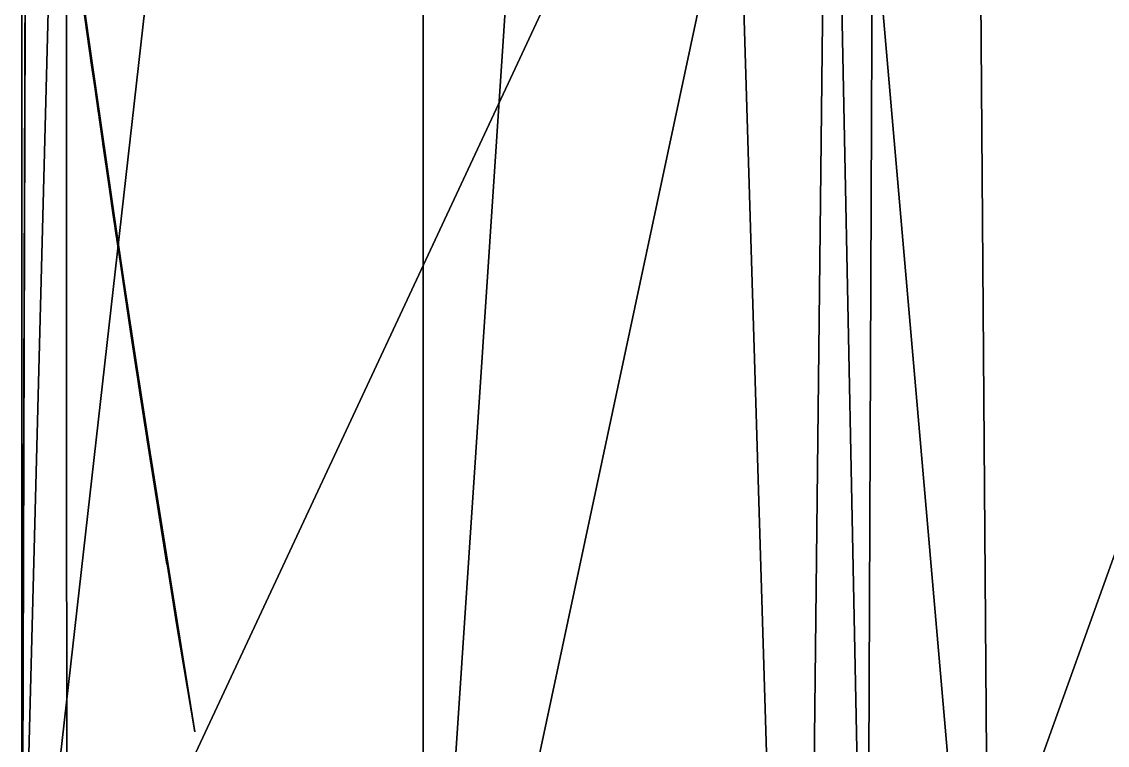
# Model space of a CAD drawing. Header units: millimetres. Extents: x 0 to 70, y 0 to 50.
# Drawn here: x 68.1673 to 68.4091, y 37.8486 to 38.0097 of the extents above; entities that cross this region are included whole.
import ezdxf

# ---------------------------------------------------------------- set-up
doc = ezdxf.new("R2010")
doc.units = ezdxf.units.MM
doc.layers.add('Lavandini', color=7, linetype='Continuous', true_color=0xc2ced6)

msp = doc.modelspace()

# ---------------------------------------------------------------- meshes
at = {"layer": 'Lavandini'}
mesh = msp.add_polyface(dxfattribs=at)
corners = [(68.16732, 37.77021, 16.21532), (68.25672, 37.73733, 16.81295), (68.25672, 38.56073, 16.81295), (68.16977, 38.56073, 16.23166), (68.16732, 38.17373, 13.12458), (68.16732, 37.78673, 13.1544), (68.16732, 37.78673, 13.36692), (68.16732, 38.56073, 13.44398), (68.16732, 37.78673, 13.41753), (68.16732, 37.7891, 13.42325), (68.16732, 37.80747, 13.44161), (68.16732, 37.81318, 13.44398), (68.16732, 37.80753, 13.44963), (68.16732, 38.56073, 14.18873), (68.16732, 37.81318, 14.18873), (68.16732, 38.56073, 16.19879), (68.16732, 37.80747, 14.19109), (68.16732, 37.7891, 14.20946), (68.16732, 37.78673, 14.21517), (68.16732, 37.78673, 14.29306), (68.16732, 37.78673, 16.19879), (68.16732, 37.78437, 14.16799), (68.16732, 37.766, 14.18636), (68.16732, 37.78437, 13.46471), (68.16732, 37.766, 13.44635), (68.16732, 37.78673, 13.47043), (68.1811, 37.78673, 13.47043), (68.1811, 37.78673, 14.16228), (68.16732, 37.78673, 14.16228), (68.22244, 37.78673, 13.47043), (68.22244, 37.78673, 14.16228), (68.23622, 37.78673, 13.47043), (68.23622, 37.78673, 14.16228), (68.17719, 38.16595, 13.11678), (68.17737, 37.78544, 13.14496), (68.16732, 38.56073, 12.93667), (68.17701, 38.54645, 12.9305), (68.16732, 37.76029, 14.18873), (68.1811, 37.78437, 14.16799), (68.1811, 37.78437, 13.46471), (68.22244, 37.78437, 14.16799), (68.22244, 37.78437, 13.46471), (68.23622, 37.78437, 14.16799)]
mesh.append_faces([[corners[k] for k in face] for face in [(12, 11, 10)]])
mesh.append_faces([[corners[k] for k in face] for face in [(7, 10, 11)]], dxfattribs={"vtx0": -1})
mesh.append_faces([[corners[k] for k in face] for face in [(7, 4, 6), (7, 6, 9), (14, 17, 19), (15, 14, 19)]], dxfattribs={"vtx0": -1, "vtx1": -1, "vtx2": -1})
mesh.append_faces([[corners[k] for k in face] for face in [(0, 1, 2), (7, 9, 10)]], dxfattribs={"vtx0": -1, "vtx2": -1})
mesh.append_faces([[corners[k] for k in face] for face in [(3, 0, 2), (14, 13, 12), (20, 15, 19)]], dxfattribs={"vtx1": -1})
mesh.append_faces([[corners[k] for k in face] for face in [(13, 7, 12)]], dxfattribs={"vtx1": -1, "vtx2": -1})
mesh.append_faces([[corners[k] for k in face] for face in [(4, 5, 6), (6, 8, 9), (7, 11, 12), (15, 13, 14), (14, 16, 17), (17, 18, 19), (17, 16, 21), (21, 22, 17), (23, 10, 9), (9, 24, 23), (25, 26, 27), (27, 28, 25), (26, 29, 30), (30, 27, 26), (29, 31, 32), (32, 30, 29), (5, 4, 33), (33, 34, 5), (4, 35, 36), (36, 33, 4), (37, 18, 17), (14, 28, 21), (21, 16, 14), (24, 9, 8), (28, 27, 38), (38, 21, 28), (23, 39, 26), (26, 25, 23), (27, 30, 40), (40, 38, 27), (39, 41, 29), (29, 26, 39), (42, 40, 30), (31, 29, 41), (23, 25, 12), (12, 10, 23), (12, 25, 28), (28, 14, 12), (20, 0, 3), (3, 15, 20)]], dxfattribs={"vtx2": -1})
mesh = msp.add_polyface(dxfattribs=at)
corners = [(68.17737, 37.78544, 13.14496), (68.17719, 38.16595, 13.11678), (68.34717, 38.14931, 12.91659), (68.34257, 37.73733, 12.90022), (68.25935, 37.73733, 13.02139), (68.383, 37.73733, 17.01545), (68.37679, 38.56073, 16.99375), (68.3114, 38.56073, 16.9892), (68.33652, 37.73733, 17.00635), (68.25672, 37.73733, 16.81295), (68.33652, 37.73733, 17.00635), (68.3114, 38.56073, 16.9892), (68.3114, 38.56073, 16.9892), (68.25672, 38.56073, 16.81295), (68.64975, 37.73733, 17.02275), (68.66353, 37.73733, 16.99935), (68.66353, 38.55382, 16.97401), (68.64975, 38.56073, 16.9974), (68.67731, 37.73733, 17.01259), (68.67731, 38.56073, 16.98724), (68.23622, 37.73733, 14.18873), (68.23622, 37.76029, 14.18873), (68.23622, 37.766, 14.18636), (68.23622, 37.78437, 14.16799), (68.23622, 37.73733, 14.16675), (68.65092, 38.56073, 12.80134), (68.65092, 37.73733, 12.80134), (68.35548, 37.73733, 12.89074), (68.35722, 38.14903, 12.90691), (68.23477, 38.56073, 12.90691), (68.22757, 38.54781, 12.91679), (68.17701, 38.54645, 12.9305), (68.22244, 37.766, 14.18636), (68.22244, 37.78673, 14.16228), (68.23622, 37.78673, 14.16228), (68.22244, 37.78437, 13.46471), (68.23622, 37.78437, 13.46471), (68.23622, 37.78673, 13.47043), (68.22244, 37.76029, 13.44398), (68.23622, 37.76029, 13.44398), (68.23622, 37.766, 13.44635), (68.23622, 37.73733, 13.47179), (68.23622, 37.73733, 13.44398), (68.66353, 37.73733, 12.81741), (68.66353, 38.56073, 12.81741), (68.67613, 37.76346, 12.78212), (68.67613, 37.73733, 12.78212), (68.67613, 37.81775, 12.78212), (68.67613, 37.85489, 12.78212), (68.67613, 37.90996, 12.78212), (68.67613, 37.94673, 12.78212), (68.67613, 38.07726, 12.78212), (68.67613, 38.1102, 12.78212), (68.67613, 38.23399, 12.78212), (68.67613, 38.27423, 12.78212), (68.67613, 38.3672, 12.78212), (68.67613, 38.42092, 12.78212), (68.67613, 38.56073, 12.78212), (68.87139, 37.73733, 12.72685)]
mesh.append_faces([[corners[k] for k in face] for face in [(25, 28, 29), (57, 43, 44)]], dxfattribs={"vtx0": -1})
mesh.append_faces([[corners[k] for k in face] for face in [(0, 2, 4), (36, 39, 41)]], dxfattribs={"vtx0": -1, "vtx1": -1, "vtx2": -1})
mesh.append_faces([[corners[k] for k in face] for face in [(20, 22, 23), (25, 27, 28), (34, 41, 24)]], dxfattribs={"vtx0": -1, "vtx2": -1})
mesh.append_faces([[corners[k] for k in face] for face in [(24, 20, 23), (23, 34, 24), (37, 36, 41)]], dxfattribs={"vtx1": -1})
mesh.append_faces([[corners[k] for k in face] for face in [(47, 45, 43), (48, 47, 43), (49, 48, 43), (50, 49, 43), (51, 50, 43), (52, 51, 43), (53, 52, 43), (54, 53, 43), (55, 54, 43), (56, 55, 43), (57, 56, 43)]], dxfattribs={"vtx1": -1, "vtx2": -1})
mesh.append_faces([[corners[k] for k in face] for face in [(0, 1, 2), (2, 3, 4), (5, 6, 7), (7, 8, 5), (9, 10, 11), (12, 13, 9), (14, 15, 16), (16, 17, 14), (18, 19, 16), (16, 15, 18), (14, 17, 6), (6, 5, 14), (20, 21, 22), (25, 26, 27), (28, 2, 30), (30, 29, 28), (31, 30, 2), (2, 1, 31), (27, 3, 2), (2, 28, 27), (32, 22, 21), (33, 34, 23), (35, 36, 37), (38, 39, 40), (34, 37, 41), (36, 40, 39), (39, 42, 41), (43, 26, 25), (25, 44, 43), (45, 46, 43), (58, 46, 45)]], dxfattribs={"vtx2": -1})
mesh = msp.add_polyface(dxfattribs=at)
corners = [(68.17646, 38.04679, 15.65613), (68.17771, 38.03766, 15.65527), (68.17771, 38.03766, 15.65527), (68.17646, 38.04679, 15.65613), (68.17532, 38.05516, 15.65868), (68.17532, 38.05516, 15.65868), (68.17638, 38.04741, 15.74954), (68.17526, 38.05556, 15.74698), (68.17526, 38.05556, 15.74698), (68.17638, 38.04741, 15.74954), (68.17758, 38.03857, 15.75038), (68.17758, 38.03857, 15.75038), (68.1778, 38.03698, 15.75654), (68.17665, 38.04538, 15.7559), (68.17665, 38.04538, 15.7559), (68.17555, 38.05348, 15.75398), (68.17555, 38.05348, 15.75398), (68.17451, 38.06113, 15.75083), (68.17659, 38.04582, 15.6495), (68.17549, 38.05387, 15.65136), (68.17549, 38.05387, 15.65136), (68.17659, 38.04582, 15.6495), (68.17777, 38.0372, 15.64889), (68.17777, 38.0372, 15.64889), (68.1778, 38.03698, 15.75654), (68.17239, 38.07675, 15.83941), (68.17239, 38.07675, 15.83941), (68.18524, 37.9837, 15.83933), (68.18108, 38.01305, 15.81545), (68.18108, 38.01305, 15.81545), (68.1687, 38.10463, 15.81552)]
mesh.append_faces([[corners[k] for k in face] for face in [(2, 23, 21), (3, 21, 20), (9, 16, 13), (11, 13, 12), (18, 1, 0), (19, 0, 4), (15, 7, 6), (14, 6, 10)]], dxfattribs={"vtx0": -1, "vtx2": -1})
mesh.append_faces([[corners[k] for k in face] for face in [(3, 2, 21), (5, 3, 20), (9, 8, 16), (11, 9, 13), (18, 22, 1), (19, 18, 0), (14, 15, 6), (24, 14, 10)]], dxfattribs={"vtx1": -1, "vtx2": -1})
mesh.append_faces([[corners[k] for k in face] for face in [(0, 1, 2), (2, 3, 0), (4, 0, 3), (3, 5, 4), (6, 7, 8), (8, 9, 6), (10, 6, 9), (9, 11, 10), (12, 13, 14), (15, 14, 13), (13, 16, 15), (17, 15, 16), (18, 19, 20), (20, 21, 18), (22, 18, 21), (25, 26, 27), (28, 29, 30)]], dxfattribs={"vtx2": -1})
mesh = msp.add_polyface(dxfattribs=at)
corners = [(68.17999, 38.02088, 15.65811), (68.18104, 38.01335, 15.66181), (68.18104, 38.01335, 15.66181), (68.17999, 38.02088, 15.65811), (68.17889, 38.02896, 15.65596), (68.18091, 38.01428, 15.74425), (68.17989, 38.02165, 15.74765), (68.17989, 38.02165, 15.74765), (68.18091, 38.01428, 15.74425), (68.18173, 38.00836, 15.7398), (68.18071, 38.01573, 15.75228), (68.18158, 38.00942, 15.74903), (68.18158, 38.00942, 15.74903), (68.18071, 38.01573, 15.75228), (68.17978, 38.02245, 15.75463), (68.17978, 38.02245, 15.75463), (68.17891, 38.02879, 15.64944), (68.17998, 38.02095, 15.6511), (68.17998, 38.02095, 15.6511), (68.18099, 38.01366, 15.65388), (68.18099, 38.01366, 15.65388), (68.18193, 38.00692, 15.65778), (68.18188, 38.00729, 15.66641), (68.18193, 38.00692, 15.65778), (68.17889, 38.02896, 15.65596), (68.18173, 38.00836, 15.7398), (68.18524, 37.9837, 15.83933), (68.18524, 37.9837, 15.83933), (68.17239, 38.07675, 15.83941), (68.18753, 37.96796, 15.85592), (68.17438, 38.06203, 15.856), (68.17818, 38.03415, 15.87988), (68.17818, 38.03415, 15.87988), (68.17438, 38.06203, 15.856), (68.18753, 37.96796, 15.85592)]
mesh.append_faces([[corners[k] for k in face] for face in [(2, 23, 20), (3, 20, 17), (7, 15, 13), (8, 13, 12), (19, 1, 0), (18, 0, 4), (10, 6, 5)]], dxfattribs={"vtx0": -1, "vtx2": -1})
mesh.append_faces([[corners[k] for k in face] for face in [(3, 2, 20), (24, 3, 17), (8, 7, 13), (25, 8, 12), (19, 21, 1), (18, 19, 0), (10, 14, 6), (11, 10, 5)]], dxfattribs={"vtx1": -1, "vtx2": -1})
mesh.append_faces([[corners[k] for k in face] for face in [(0, 1, 2), (2, 3, 0), (4, 0, 3), (5, 6, 7), (7, 8, 5), (9, 5, 8), (10, 11, 12), (12, 13, 10), (14, 10, 13), (13, 15, 14), (16, 17, 18), (19, 18, 17), (17, 20, 19), (21, 19, 20), (22, 2, 1), (26, 27, 28), (29, 30, 31), (32, 33, 34)]], dxfattribs={"vtx2": -1})
mesh = msp.add_polyface(dxfattribs=at)
corners = [(68.17999, 38.02088, 15.65811), (68.17889, 38.02896, 15.65596), (68.17889, 38.02896, 15.65596), (68.17771, 38.03766, 15.65527), (68.17771, 38.03766, 15.65527), (68.17879, 38.02971, 15.7497), (68.17758, 38.03857, 15.75038), (68.17758, 38.03857, 15.75038), (68.17879, 38.02971, 15.7497), (68.17989, 38.02165, 15.74765), (68.17989, 38.02165, 15.74765), (68.17881, 38.02954, 15.75606), (68.17978, 38.02245, 15.75463), (68.17978, 38.02245, 15.75463), (68.17881, 38.02954, 15.75606), (68.1778, 38.03698, 15.75654), (68.1778, 38.03698, 15.75654), (68.17665, 38.04538, 15.7559), (68.17659, 38.04582, 15.6495), (68.17777, 38.0372, 15.64889), (68.17777, 38.0372, 15.64889), (68.17891, 38.02879, 15.64944), (68.17891, 38.02879, 15.64944), (68.17998, 38.02095, 15.6511), (68.17998, 38.02095, 15.6511), (68.17438, 38.06203, 15.856), (68.17438, 38.06203, 15.856), (68.18753, 37.96796, 15.85592), (68.17239, 38.07675, 15.83941), (68.18524, 37.9837, 15.83933), (68.18108, 38.01305, 15.81545), (68.18108, 38.01305, 15.81545), (68.18524, 37.9837, 15.83933), (68.17239, 38.07675, 15.83941)]
mesh.append_faces([[corners[k] for k in face] for face in [(1, 24, 22), (4, 22, 19), (7, 16, 14), (8, 14, 13), (21, 2, 3), (11, 6, 5), (12, 5, 9)]], dxfattribs={"vtx0": -1, "vtx2": -1})
mesh.append_faces([[corners[k] for k in face] for face in [(4, 1, 22), (8, 7, 14), (10, 8, 13), (21, 23, 2), (20, 21, 3), (11, 15, 6), (12, 11, 5)]], dxfattribs={"vtx1": -1, "vtx2": -1})
mesh.append_faces([[corners[k] for k in face] for face in [(0, 1, 2), (3, 2, 1), (1, 4, 3), (5, 6, 7), (7, 8, 5), (9, 5, 8), (8, 10, 9), (11, 12, 13), (13, 14, 11), (15, 11, 14), (14, 16, 15), (17, 15, 16), (18, 19, 20), (21, 20, 19), (19, 22, 21), (23, 21, 22), (25, 26, 27), (28, 29, 30), (31, 32, 33)]], dxfattribs={"vtx2": -1})
mesh = msp.add_polyface(dxfattribs=at)
corners = [(68.18091, 38.01428, 15.74425), (68.18173, 38.00836, 15.7398), (68.18173, 38.00836, 15.7398), (68.18251, 38.00286, 15.73413), (68.18251, 38.00286, 15.73413), (68.18321, 37.99787, 15.72714), (68.18321, 37.99787, 15.72714), (68.1824, 38.0036, 15.7449), (68.18315, 37.99832, 15.73992), (68.18315, 37.99832, 15.73992), (68.1824, 38.0036, 15.7449), (68.18158, 38.00942, 15.74903), (68.18158, 38.00942, 15.74903), (68.18099, 38.01366, 15.65388), (68.18193, 38.00692, 15.65778), (68.18193, 38.00692, 15.65778), (68.1829, 38.00004, 15.66348), (68.1829, 38.00004, 15.66348), (68.1826, 38.00219, 15.67206), (68.18321, 37.99788, 15.67891), (68.18321, 37.99788, 15.67891), (68.1826, 38.00219, 15.67206), (68.18188, 38.00729, 15.66641), (68.18188, 38.00729, 15.66641), (68.18104, 38.01335, 15.66181), (68.18373, 37.99424, 15.67044), (68.18104, 38.01335, 15.66181), (68.18091, 38.01428, 15.74425), (68.17818, 38.03415, 15.87988), (68.17818, 38.03415, 15.87988), (68.19196, 37.93824, 15.8798), (68.18753, 37.96796, 15.85592), (68.18753, 37.96796, 15.85592), (68.17438, 38.06203, 15.856)]
mesh.append_faces([[corners[k] for k in face] for face in [(21, 25, 17), (23, 17, 14), (1, 12, 10), (1, 10, 9), (16, 18, 22), (15, 22, 24), (11, 27, 2), (8, 2, 3)]], dxfattribs={"vtx0": -1, "vtx2": -1})
mesh.append_faces([[corners[k] for k in face] for face in [(23, 21, 17), (26, 23, 14), (4, 1, 9), (15, 16, 22), (7, 11, 2), (8, 7, 2)]], dxfattribs={"vtx1": -1, "vtx2": -1})
mesh.append_faces([[corners[k] for k in face] for face in [(0, 1, 2), (3, 2, 1), (1, 4, 3), (5, 3, 4), (4, 6, 5), (7, 8, 9), (9, 10, 7), (11, 7, 10), (10, 12, 11), (13, 14, 15), (16, 15, 14), (14, 17, 16), (18, 19, 20), (20, 21, 18), (22, 18, 21), (21, 23, 22), (24, 22, 23), (28, 29, 30), (31, 32, 33)]], dxfattribs={"vtx2": -1})
mesh = msp.add_polyface(dxfattribs=at)
corners = [(68.18744, 37.96855, 15.72295), (68.18733, 37.96933, 15.72616), (68.18733, 37.96933, 15.72616), (68.18729, 37.96958, 15.72962), (68.18729, 37.96958, 15.72962), (68.18739, 37.96894, 15.73511), (68.18739, 37.96894, 15.73511), (68.1867, 37.97365, 15.74286), (68.18737, 37.96903, 15.74837), (68.18737, 37.96903, 15.74837), (68.1867, 37.97365, 15.74286), (68.18751, 37.96807, 15.70971), (68.1868, 37.97295, 15.71354), (68.1868, 37.97295, 15.71354), (68.18751, 37.96807, 15.70971), (68.18702, 37.97142, 15.66763), (68.18753, 37.96794, 15.66287), (68.18753, 37.96794, 15.66287), (68.18702, 37.97142, 15.66763), (68.18669, 37.97372, 15.67293), (68.18768, 37.96694, 15.65286), (68.18669, 37.97368, 15.65778), (68.18669, 37.97368, 15.65778), (68.18768, 37.96694, 15.65286), (68.18814, 37.9638, 15.74402), (68.18627, 37.9766, 15.73631), (68.18767, 37.96701, 15.73989), (68.18612, 37.97764, 15.72895), (68.18618, 37.9772, 15.72298), (68.1864, 37.97571, 15.71786), (68.18765, 37.96718, 15.71995), (68.18767, 37.96701, 15.73989), (68.18627, 37.9766, 15.73631), (68.18612, 37.97764, 15.72895), (68.18744, 37.96855, 15.72295), (68.18618, 37.9772, 15.72298), (68.18764, 37.96718, 15.71995), (68.1864, 37.97571, 15.71786), (68.19196, 37.93824, 15.8798), (68.19196, 37.93824, 15.8798), (68.17818, 38.03415, 15.87988), (68.19528, 37.91658, 15.81536), (68.18108, 38.01305, 15.81545), (68.18524, 37.9837, 15.83933), (68.18524, 37.9837, 15.83933), (68.18108, 38.01305, 15.81545), (68.19528, 37.91658, 15.81536)]
mesh.append_faces([[corners[k] for k in face] for face in [(25, 26, 6), (27, 6, 4), (28, 1, 0), (29, 0, 30), (17, 23, 22), (36, 37, 12), (21, 16, 15)]], dxfattribs={"vtx0": -1, "vtx2": -1})
mesh.append_faces([[corners[k] for k in face] for face in [(10, 9, 24), (13, 29, 30), (18, 17, 22), (5, 31, 32), (3, 5, 33), (2, 3, 33), (34, 2, 35), (36, 34, 37), (21, 20, 16)]], dxfattribs={"vtx1": -1, "vtx2": -1})
mesh.append_faces([[corners[k] for k in face] for face in [(0, 1, 2), (3, 2, 1), (1, 4, 3), (5, 3, 4), (4, 6, 5), (7, 8, 9), (9, 10, 7), (11, 12, 13), (13, 14, 11), (15, 16, 17), (17, 18, 15), (19, 15, 18), (20, 21, 22), (22, 23, 20), (38, 39, 40), (41, 42, 43), (44, 45, 46)]], dxfattribs={"vtx2": -1})
mesh = msp.add_polyface(dxfattribs=at)
corners = [(68.18443, 37.98935, 15.72713), (68.18321, 37.99787, 15.72714), (68.18321, 37.99787, 15.72714), (68.18443, 37.98935, 15.72713), (68.18382, 37.99362, 15.7341), (68.18382, 37.99362, 15.7341), (68.18315, 37.99832, 15.73992), (68.18315, 37.99832, 15.73992), (68.18373, 37.99424, 15.67044), (68.1829, 38.00004, 15.66348), (68.1829, 38.00004, 15.66348), (68.18373, 37.99424, 15.67044), (68.18442, 37.98936, 15.6789), (68.18442, 37.98936, 15.6789), (68.18321, 37.99788, 15.67891), (68.18321, 37.99788, 15.67891), (68.1865, 37.97499, 15.67911), (68.1854, 37.98255, 15.67912), (68.1854, 37.98255, 15.67912), (68.18562, 37.98104, 15.67076), (68.18562, 37.98104, 15.67076), (68.18605, 37.9781, 15.66377), (68.18605, 37.9781, 15.66377), (68.1826, 38.00219, 15.67206), (68.18251, 38.00286, 15.73413), (68.1826, 38.00219, 15.67206), (68.18251, 38.00286, 15.73413), (68.1865, 37.97499, 15.67911), (68.18108, 38.01305, 15.81545), (68.18108, 38.01305, 15.81545), (68.19528, 37.91658, 15.81536), (68.17818, 38.03415, 15.87988), (68.19196, 37.93824, 15.8798), (68.18753, 37.96796, 15.85592), (68.18753, 37.96796, 15.85592), (68.19196, 37.93824, 15.8798), (68.17818, 38.03415, 15.87988)]
mesh.append_faces([[corners[k] for k in face] for face in [(2, 5, 3), (16, 20, 17)]], dxfattribs={"vtx0": -1})
mesh.append_faces([[corners[k] for k in face] for face in [(1, 4, 26)]], dxfattribs={"vtx0": -1, "vtx1": -1})
mesh.append_faces([[corners[k] for k in face] for face in [(24, 7, 5), (8, 14, 25)]], dxfattribs={"vtx0": -1, "vtx2": -1})
mesh.append_faces([[corners[k] for k in face] for face in [(23, 15, 11), (2, 24, 5), (9, 8, 25), (4, 6, 26)]], dxfattribs={"vtx1": -1, "vtx2": -1})
mesh.append_faces([[corners[k] for k in face] for face in [(0, 1, 2), (2, 3, 0), (4, 0, 3), (3, 5, 4), (6, 4, 5), (5, 7, 6), (8, 9, 10), (10, 11, 8), (12, 8, 11), (11, 13, 12), (14, 12, 13), (13, 15, 14), (16, 17, 18), (19, 18, 17), (17, 20, 19), (21, 19, 20), (20, 22, 21), (15, 13, 11), (1, 0, 4), (8, 12, 14), (27, 18, 19), (28, 29, 30), (31, 32, 33), (34, 35, 36)]], dxfattribs={"vtx2": -1})
mesh = msp.add_polyface(dxfattribs=at)
corners = [(68.18999, 37.95137, 15.70941), (68.19077, 37.94615, 15.70775), (68.19077, 37.94615, 15.70775), (68.18999, 37.95137, 15.70941), (68.18932, 37.95585, 15.71117), (68.18932, 37.95585, 15.71117), (68.19036, 37.94889, 15.74962), (68.18953, 37.9544, 15.74897), (68.18953, 37.9544, 15.74897), (68.19036, 37.94889, 15.74962), (68.19126, 37.94289, 15.74903), (68.18931, 37.9559, 15.75529), (68.1905, 37.94792, 15.75624), (68.1905, 37.94792, 15.75624), (68.18931, 37.9559, 15.75529), (68.18869, 37.96006, 15.70565), (68.19031, 37.94923, 15.7014), (68.19031, 37.94923, 15.7014), (68.19148, 37.94142, 15.69835), (68.19122, 37.94312, 15.65581), (68.19025, 37.94961, 15.6552), (68.19025, 37.94961, 15.6552), (68.18922, 37.9565, 15.65604), (68.18922, 37.9565, 15.65604), (68.18885, 37.95901, 15.64998), (68.19021, 37.94986, 15.64904), (68.19021, 37.94986, 15.64904), (68.19158, 37.94076, 15.64994), (68.19126, 37.94289, 15.74903), (68.19158, 37.94076, 15.64994), (68.18524, 37.9837, 15.83933), (68.18524, 37.9837, 15.83933), (68.19964, 37.88893, 15.83924), (68.19528, 37.91658, 15.81536), (68.19528, 37.91658, 15.81536), (68.18108, 38.01305, 15.81545)]
mesh.append_faces([[corners[k] for k in face] for face in [(13, 28, 9), (14, 9, 8), (16, 5, 3), (16, 3, 2), (20, 29, 25), (6, 12, 11), (1, 17, 18), (26, 21, 22)]], dxfattribs={"vtx0": -1, "vtx2": -1})
mesh.append_faces([[corners[k] for k in face] for face in [(14, 13, 9), (23, 20, 25), (6, 10, 12), (7, 6, 11), (0, 4, 17), (1, 0, 17), (26, 27, 21)]], dxfattribs={"vtx1": -1, "vtx2": -1})
mesh.append_faces([[corners[k] for k in face] for face in [(0, 1, 2), (2, 3, 0), (4, 0, 3), (3, 5, 4), (6, 7, 8), (8, 9, 6), (10, 6, 9), (11, 12, 13), (13, 14, 11), (15, 16, 17), (18, 17, 16), (19, 20, 21), (22, 21, 20), (20, 23, 22), (24, 25, 26), (27, 26, 25), (30, 31, 32), (33, 34, 35)]], dxfattribs={"vtx2": -1})
mesh = msp.add_polyface(dxfattribs=at)
corners = [(68.19964, 37.88893, 15.83924), (68.19528, 37.91658, 15.81536), (68.19528, 37.91658, 15.81536), (68.19964, 37.88893, 15.83924), (68.20584, 37.85157, 15.87971), (68.20187, 37.87524, 15.85583), (68.20187, 37.87524, 15.85583), (68.20584, 37.85157, 15.87971), (68.19353, 37.92793, 15.73345), (68.19484, 37.91941, 15.73344), (68.19484, 37.91941, 15.73344), (68.19461, 37.92091, 15.73979), (68.19461, 37.92091, 15.73979), (68.19423, 37.92341, 15.74506), (68.19504, 37.91815, 15.67002), (68.19456, 37.92123, 15.66318), (68.19456, 37.92123, 15.66318), (68.19504, 37.91815, 15.67002), (68.1952, 37.91713, 15.67791), (68.1952, 37.91713, 15.67791), (68.19511, 37.91766, 15.68417), (68.19511, 37.91766, 15.68417), (68.19488, 37.91919, 15.68962), (68.19488, 37.91919, 15.68962), (68.1945, 37.92163, 15.69421), (68.1945, 37.92163, 15.69421), (68.19376, 37.92647, 15.6825), (68.19385, 37.92585, 15.67679), (68.19373, 37.92662, 15.6708), (68.19376, 37.92647, 15.6825), (68.19385, 37.92585, 15.67679), (68.19373, 37.92662, 15.6708), (68.18524, 37.9837, 15.83933), (68.19196, 37.93824, 15.8798), (68.19196, 37.93824, 15.8798), (68.18753, 37.96796, 15.85592)]
mesh.append_faces([[corners[k] for k in face] for face in [(26, 23, 21), (26, 21, 19), (27, 19, 17), (28, 17, 16)]], dxfattribs={"vtx0": -1, "vtx2": -1})
mesh.append_faces([[corners[k] for k in face] for face in [(20, 22, 29), (18, 20, 29), (14, 18, 30), (15, 14, 31)]], dxfattribs={"vtx1": -1, "vtx2": -1})
mesh.append_faces([[corners[k] for k in face] for face in [(0, 1, 2), (2, 3, 0), (4, 5, 6), (6, 7, 4), (8, 9, 10), (11, 10, 9), (9, 12, 11), (13, 11, 12), (14, 15, 16), (16, 17, 14), (18, 14, 17), (17, 19, 18), (20, 18, 19), (19, 21, 20), (22, 20, 21), (21, 23, 22), (24, 22, 23), (23, 25, 24), (0, 3, 32), (4, 7, 33), (33, 34, 4), (6, 5, 35), (33, 7, 6), (5, 4, 34)]], dxfattribs={"vtx2": -1})
mesh = msp.add_polyface(dxfattribs=at)
corners = [(68.19397, 37.9251, 15.69827), (68.19325, 37.92977, 15.70172), (68.19325, 37.92977, 15.70172), (68.19336, 37.92908, 15.73775), (68.19307, 37.93096, 15.74139), (68.19307, 37.93096, 15.74139), (68.19336, 37.92908, 15.73775), (68.19353, 37.92793, 15.73345), (68.19353, 37.92793, 15.73345), (68.1928, 37.93273, 15.75316), (68.19366, 37.9271, 15.74933), (68.19366, 37.9271, 15.74933), (68.19348, 37.92829, 15.68745), (68.19302, 37.93126, 15.69166), (68.19302, 37.93126, 15.69166), (68.19348, 37.92829, 15.68745), (68.19376, 37.92647, 15.6825), (68.19376, 37.92647, 15.6825), (68.19338, 37.92891, 15.66551), (68.19373, 37.92662, 15.6708), (68.19373, 37.92662, 15.6708), (68.19338, 37.92891, 15.66551), (68.19281, 37.93268, 15.66103), (68.19377, 37.92639, 15.65727), (68.19276, 37.93295, 15.65269), (68.19276, 37.93295, 15.65269), (68.19377, 37.92639, 15.65727), (68.19423, 37.92341, 15.74506), (68.19266, 37.93363, 15.74444), (68.1945, 37.92163, 15.69421), (68.19281, 37.93268, 15.66103), (68.19423, 37.92341, 15.74506), (68.19266, 37.93363, 15.74444), (68.19397, 37.9251, 15.69827), (68.1945, 37.92163, 15.69421), (68.18524, 37.9837, 15.83933), (68.19964, 37.88893, 15.83924), (68.19528, 37.91658, 15.81536), (68.20187, 37.87524, 15.85583), (68.18753, 37.96796, 15.85592), (68.19196, 37.93824, 15.8798), (68.19528, 37.91658, 15.81536), (68.19964, 37.88893, 15.83924), (68.18524, 37.9837, 15.83933), (68.19196, 37.93824, 15.8798), (68.18753, 37.96796, 15.85592), (68.20187, 37.87524, 15.85583)]
mesh.append_faces([[corners[k] for k in face] for face in [(27, 6, 5), (11, 5, 28), (14, 1, 0), (30, 26, 25), (4, 31, 10), (34, 13, 12), (23, 18, 22)]], dxfattribs={"vtx0": -1, "vtx2": -1})
mesh.append_faces([[corners[k] for k in face] for face in [(11, 27, 5), (15, 14, 29), (30, 21, 26), (4, 3, 31), (32, 4, 10), (33, 2, 13), (24, 23, 22)]], dxfattribs={"vtx1": -1, "vtx2": -1})
mesh.append_faces([[corners[k] for k in face] for face in [(0, 1, 2), (3, 4, 5), (5, 6, 3), (7, 3, 6), (6, 8, 7), (9, 10, 11), (12, 13, 14), (14, 15, 12), (16, 12, 15), (15, 17, 16), (18, 19, 20), (20, 21, 18), (22, 18, 21), (23, 24, 25), (25, 26, 23), (35, 36, 37), (38, 39, 40), (41, 42, 43), (44, 45, 46)]], dxfattribs={"vtx2": -1})
mesh = msp.add_polyface(dxfattribs=at)
corners = [(68.18627, 37.9766, 15.73631), (68.1867, 37.97365, 15.74286), (68.1867, 37.97365, 15.74286), (68.18627, 37.9766, 15.73631), (68.18612, 37.97764, 15.72895), (68.18612, 37.97764, 15.72895), (68.18618, 37.9772, 15.72298), (68.18618, 37.9772, 15.72298), (68.1864, 37.97571, 15.71786), (68.1864, 37.97571, 15.71786), (68.1868, 37.97295, 15.71354), (68.1868, 37.97295, 15.71354), (68.18702, 37.97142, 15.66763), (68.18669, 37.97372, 15.67293), (68.18669, 37.97372, 15.67293), (68.1865, 37.97499, 15.67911), (68.1865, 37.97499, 15.67911), (68.1854, 37.98255, 15.67912), (68.18669, 37.97368, 15.65778), (68.18605, 37.9781, 15.66377), (68.18605, 37.9781, 15.66377), (68.18669, 37.97368, 15.65778), (68.18767, 37.96701, 15.73989), (68.18739, 37.96894, 15.73511), (68.18729, 37.96958, 15.72962), (68.18733, 37.96933, 15.72616), (68.18744, 37.96855, 15.72295), (68.18562, 37.98104, 15.67076), (68.18767, 37.96701, 15.73989), (68.18739, 37.96894, 15.73511), (68.18733, 37.96933, 15.72616), (68.18744, 37.96855, 15.72295), (68.18702, 37.97142, 15.66763), (68.18562, 37.98104, 15.67076)]
mesh.append_faces([[corners[k] for k in face] for face in [(15, 33, 14)]], dxfattribs={"vtx0": -1, "vtx1": -1})
mesh.append_faces([[corners[k] for k in face] for face in [(5, 24, 25), (12, 21, 20), (13, 20, 27), (28, 1, 0), (29, 0, 4), (30, 4, 6), (31, 6, 8), (19, 32, 14)]], dxfattribs={"vtx0": -1, "vtx2": -1})
mesh.append_faces([[corners[k] for k in face] for face in [(3, 2, 22), (5, 3, 23), (7, 5, 25), (9, 7, 26), (13, 12, 20), (16, 13, 27), (19, 18, 32), (33, 19, 14)]], dxfattribs={"vtx1": -1, "vtx2": -1})
mesh.append_faces([[corners[k] for k in face] for face in [(0, 1, 2), (2, 3, 0), (4, 0, 3), (3, 5, 4), (6, 4, 5), (5, 7, 6), (8, 6, 7), (7, 9, 8), (10, 8, 9), (9, 11, 10), (12, 13, 14), (15, 14, 13), (13, 16, 15), (17, 15, 16), (18, 19, 20), (20, 21, 18)]], dxfattribs={"vtx2": -1})
mesh = msp.add_polyface(dxfattribs=at)
corners = [(68.18832, 37.96259, 15.71509), (68.18794, 37.96518, 15.7174), (68.18794, 37.96518, 15.7174), (68.18764, 37.96718, 15.71995), (68.18765, 37.96718, 15.71995), (68.18744, 37.96855, 15.72295), (68.18744, 37.96855, 15.72295), (68.18733, 37.96933, 15.72616), (68.18767, 37.96701, 15.73989), (68.18739, 37.96894, 15.73511), (68.18739, 37.96894, 15.73511), (68.18767, 37.96701, 15.73989), (68.18814, 37.9638, 15.74402), (68.18814, 37.9638, 15.74402), (68.18737, 37.96903, 15.74837), (68.18826, 37.96303, 15.75259), (68.18826, 37.96303, 15.75259), (68.18737, 37.96903, 15.74837), (68.18869, 37.96006, 15.70565), (68.18751, 37.96807, 15.70971), (68.18751, 37.96807, 15.70971), (68.18753, 37.96794, 15.66287), (68.18831, 37.96264, 15.65858), (68.18831, 37.96264, 15.65858), (68.18753, 37.96794, 15.66287), (68.18885, 37.95901, 15.64998), (68.18768, 37.96694, 15.65286), (68.18768, 37.96694, 15.65286), (68.18879, 37.95939, 15.74707), (68.1867, 37.97365, 15.74286), (68.1868, 37.97295, 15.71354), (68.18869, 37.96006, 15.70565), (68.18879, 37.95939, 15.74707), (68.1867, 37.97365, 15.74286), (68.1868, 37.97295, 15.71354), (68.18832, 37.96259, 15.71509)]
mesh.append_faces([[corners[k] for k in face] for face in [(17, 28, 13), (29, 13, 11), (30, 4, 1), (20, 1, 0), (32, 15, 14), (12, 14, 33), (2, 34, 19), (35, 19, 18), (26, 22, 21)]], dxfattribs={"vtx0": -1, "vtx2": -1})
mesh.append_faces([[corners[k] for k in face] for face in [(17, 16, 28), (20, 30, 1), (31, 20, 0), (24, 23, 27), (12, 32, 14), (8, 12, 33), (2, 3, 34), (35, 2, 19)]], dxfattribs={"vtx1": -1, "vtx2": -1})
mesh.append_faces([[corners[k] for k in face] for face in [(0, 1, 2), (3, 2, 1), (1, 4, 3), (5, 3, 4), (4, 6, 5), (7, 5, 6), (8, 9, 10), (10, 11, 8), (12, 8, 11), (11, 13, 12), (14, 15, 16), (16, 17, 14), (18, 19, 20), (21, 22, 23), (23, 24, 21), (25, 26, 27)]], dxfattribs={"vtx2": -1})
mesh = msp.add_polyface(dxfattribs=at)
corners = [(68.18878, 37.95946, 15.71297), (68.18932, 37.95585, 15.71117), (68.18932, 37.95585, 15.71117), (68.18878, 37.95946, 15.71297), (68.18832, 37.96259, 15.71509), (68.18832, 37.96259, 15.71509), (68.18794, 37.96518, 15.7174), (68.18879, 37.95939, 15.74707), (68.18814, 37.9638, 15.74402), (68.18814, 37.9638, 15.74402), (68.18879, 37.95939, 15.74707), (68.18953, 37.9544, 15.74897), (68.18953, 37.9544, 15.74897), (68.18826, 37.96303, 15.75259), (68.18931, 37.9559, 15.75529), (68.18931, 37.9559, 15.75529), (68.18826, 37.96303, 15.75259), (68.18751, 37.96807, 15.70971), (68.18869, 37.96006, 15.70565), (68.18869, 37.96006, 15.70565), (68.19031, 37.94923, 15.7014), (68.18831, 37.96264, 15.65858), (68.18922, 37.9565, 15.65604), (68.18922, 37.9565, 15.65604), (68.18831, 37.96264, 15.65858), (68.18768, 37.96694, 15.65286), (68.18885, 37.95901, 15.64998), (68.18885, 37.95901, 15.64998), (68.19021, 37.94986, 15.64904), (68.19031, 37.94923, 15.7014), (68.19021, 37.94986, 15.64904), (68.18768, 37.96694, 15.65286)]
mesh.append_faces([[corners[k] for k in face] for face in [(16, 12, 10), (18, 5, 3), (18, 3, 2), (23, 30, 26), (24, 26, 25), (11, 14, 13), (1, 19, 20), (27, 22, 21)]], dxfattribs={"vtx0": -1, "vtx2": -1})
mesh.append_faces([[corners[k] for k in face] for face in [(16, 15, 12), (29, 18, 2), (24, 23, 26), (7, 11, 13), (0, 4, 19), (1, 0, 19), (27, 28, 22), (31, 27, 21)]], dxfattribs={"vtx1": -1, "vtx2": -1})
mesh.append_faces([[corners[k] for k in face] for face in [(0, 1, 2), (2, 3, 0), (4, 0, 3), (3, 5, 4), (6, 4, 5), (7, 8, 9), (9, 10, 7), (11, 7, 10), (10, 12, 11), (13, 14, 15), (15, 16, 13), (17, 18, 19), (20, 19, 18), (21, 22, 23), (23, 24, 21), (25, 26, 27), (28, 27, 26)]], dxfattribs={"vtx2": -1})
mesh = msp.add_polyface(dxfattribs=at)
corners = [(68.19237, 37.93552, 15.70455), (68.19325, 37.92977, 15.70172), (68.19325, 37.92977, 15.70172), (68.19237, 37.93552, 15.70455), (68.192, 37.93796, 15.70538), (68.192, 37.93796, 15.70538), (68.19266, 37.93363, 15.74444), (68.19202, 37.93782, 15.74728), (68.19203, 37.93782, 15.74728), (68.19266, 37.93363, 15.74444), (68.19307, 37.93096, 15.74139), (68.19307, 37.93096, 15.74139), (68.19366, 37.9271, 15.74933), (68.1928, 37.93273, 15.75316), (68.1928, 37.93273, 15.75316), (68.19175, 37.93963, 15.75547), (68.19175, 37.93963, 15.75547), (68.19148, 37.94142, 15.69835), (68.19239, 37.93544, 15.69512), (68.19239, 37.93544, 15.69512), (68.19302, 37.93126, 15.69166), (68.19302, 37.93126, 15.69166), (68.19338, 37.92891, 15.66551), (68.19281, 37.93268, 15.66103), (68.19281, 37.93268, 15.66103), (68.19207, 37.93751, 15.65772), (68.19207, 37.93751, 15.65772), (68.19158, 37.94076, 15.64994), (68.19276, 37.93295, 15.65269), (68.19276, 37.93295, 15.65269), (68.19366, 37.9271, 15.74933), (68.19158, 37.94076, 15.64994), (68.18753, 37.96796, 15.85592), (68.18753, 37.96796, 15.85592), (68.20187, 37.87524, 15.85583)]
mesh.append_faces([[corners[k] for k in face] for face in [(13, 9, 8), (18, 3, 2), (26, 28, 27), (6, 30, 14), (7, 14, 15), (1, 19, 20), (29, 24, 25)]], dxfattribs={"vtx0": -1, "vtx2": -1})
mesh.append_faces([[corners[k] for k in face] for face in [(13, 12, 9), (16, 13, 8), (21, 18, 2), (26, 23, 28), (7, 6, 14), (1, 0, 19), (31, 29, 25)]], dxfattribs={"vtx1": -1, "vtx2": -1})
mesh.append_faces([[corners[k] for k in face] for face in [(0, 1, 2), (2, 3, 0), (4, 0, 3), (3, 5, 4), (6, 7, 8), (8, 9, 6), (10, 6, 9), (9, 11, 10), (12, 13, 14), (15, 14, 13), (13, 16, 15), (17, 18, 19), (20, 19, 18), (18, 21, 20), (22, 23, 24), (25, 24, 23), (23, 26, 25), (27, 28, 29), (32, 33, 34)]], dxfattribs={"vtx2": -1})
mesh = msp.add_polyface(dxfattribs=at)
corners = [(68.19147, 37.94146, 15.70646), (68.192, 37.93796, 15.70538), (68.192, 37.93796, 15.70538), (68.19147, 37.94146, 15.70646), (68.19077, 37.94615, 15.70775), (68.19077, 37.94615, 15.70775), (68.19036, 37.94889, 15.74962), (68.19126, 37.94289, 15.74903), (68.19126, 37.94289, 15.74903), (68.19202, 37.93782, 15.74728), (68.19203, 37.93782, 15.74728), (68.1905, 37.94792, 15.75624), (68.19175, 37.93963, 15.75547), (68.19175, 37.93963, 15.75547), (68.1905, 37.94792, 15.75624), (68.19031, 37.94923, 15.7014), (68.19148, 37.94142, 15.69835), (68.19148, 37.94142, 15.69835), (68.19239, 37.93544, 15.69512), (68.19122, 37.94312, 15.65581), (68.19207, 37.93751, 15.65772), (68.19207, 37.93751, 15.65772), (68.19122, 37.94312, 15.65581), (68.19025, 37.94961, 15.6552), (68.19021, 37.94986, 15.64904), (68.19158, 37.94076, 15.64994), (68.19158, 37.94076, 15.64994), (68.19276, 37.93295, 15.65269), (68.19237, 37.93552, 15.70455), (68.19239, 37.93544, 15.69512), (68.19025, 37.94961, 15.6552), (68.19237, 37.93552, 15.70455)]
mesh.append_faces([[corners[k] for k in face] for face in [(13, 10, 7), (16, 5, 3), (16, 3, 2), (16, 2, 28), (8, 12, 11), (31, 17, 18), (26, 20, 19), (26, 19, 23)]], dxfattribs={"vtx0": -1, "vtx2": -1})
mesh.append_faces([[corners[k] for k in face] for face in [(14, 13, 7), (16, 15, 5), (29, 16, 28), (22, 21, 25), (30, 22, 25), (8, 9, 12), (0, 4, 17), (1, 0, 17), (31, 1, 17)]], dxfattribs={"vtx1": -1, "vtx2": -1})
mesh.append_faces([[corners[k] for k in face] for face in [(0, 1, 2), (2, 3, 0), (4, 0, 3), (3, 5, 4), (6, 7, 8), (9, 8, 7), (7, 10, 9), (11, 12, 13), (13, 14, 11), (15, 16, 17), (18, 17, 16), (19, 20, 21), (21, 22, 19), (23, 19, 22), (24, 25, 26), (27, 26, 25)]], dxfattribs={"vtx2": -1})
mesh = msp.add_polyface(dxfattribs=at)
corners = [(68.19397, 37.9251, 15.69827), (68.1945, 37.92163, 15.69421), (68.1945, 37.92163, 15.69421), (68.19397, 37.9251, 15.69827), (68.19325, 37.92977, 15.70172), (68.19484, 37.91941, 15.73344), (68.19353, 37.92793, 15.73345), (68.19353, 37.92793, 15.73345), (68.19461, 37.92091, 15.73979), (68.19423, 37.92341, 15.74506), (68.19423, 37.92341, 15.74506), (68.19366, 37.9271, 15.74933), (68.19366, 37.9271, 15.74933), (68.19385, 37.92585, 15.67679), (68.19376, 37.92647, 15.6825), (68.19376, 37.92647, 15.6825), (68.19385, 37.92585, 15.67679), (68.19373, 37.92662, 15.6708), (68.19373, 37.92662, 15.6708), (68.19456, 37.92123, 15.66318), (68.19377, 37.92639, 15.65727), (68.19377, 37.92639, 15.65727), (68.19456, 37.92123, 15.66318), (68.19484, 37.91941, 15.73344), (68.19336, 37.92908, 15.73775), (68.19302, 37.93126, 15.69166), (68.19348, 37.92829, 15.68745), (68.19488, 37.91919, 15.68962), (68.1952, 37.91713, 15.67791), (68.19504, 37.91815, 15.67002), (68.19338, 37.92891, 15.66551), (68.19461, 37.92091, 15.73979), (68.19336, 37.92908, 15.73775), (68.19302, 37.93126, 15.69166), (68.19488, 37.91919, 15.68962), (68.19348, 37.92829, 15.68745), (68.1952, 37.91713, 15.67791), (68.19504, 37.91815, 15.67002), (68.19338, 37.92891, 15.66551)]
mesh.append_faces([[corners[k] for k in face] for face in [(8, 7, 24), (25, 3, 2), (26, 2, 27), (30, 22, 21), (32, 31, 10), (34, 35, 14), (36, 14, 13), (37, 13, 17), (19, 17, 38)]], dxfattribs={"vtx0": -1, "vtx2": -1})
mesh.append_faces([[corners[k] for k in face] for face in [(9, 8, 24), (15, 26, 27), (16, 15, 28), (18, 16, 29), (30, 18, 22), (32, 6, 31), (1, 0, 33), (34, 1, 35), (20, 19, 38)]], dxfattribs={"vtx1": -1, "vtx2": -1})
mesh.append_faces([[corners[k] for k in face] for face in [(0, 1, 2), (2, 3, 0), (4, 0, 3), (5, 6, 7), (8, 9, 10), (11, 10, 9), (9, 12, 11), (13, 14, 15), (15, 16, 13), (17, 13, 16), (16, 18, 17), (19, 20, 21), (21, 22, 19), (8, 23, 7), (6, 5, 31)]], dxfattribs={"vtx2": -1})

doc.saveas('drawing.dxf')
